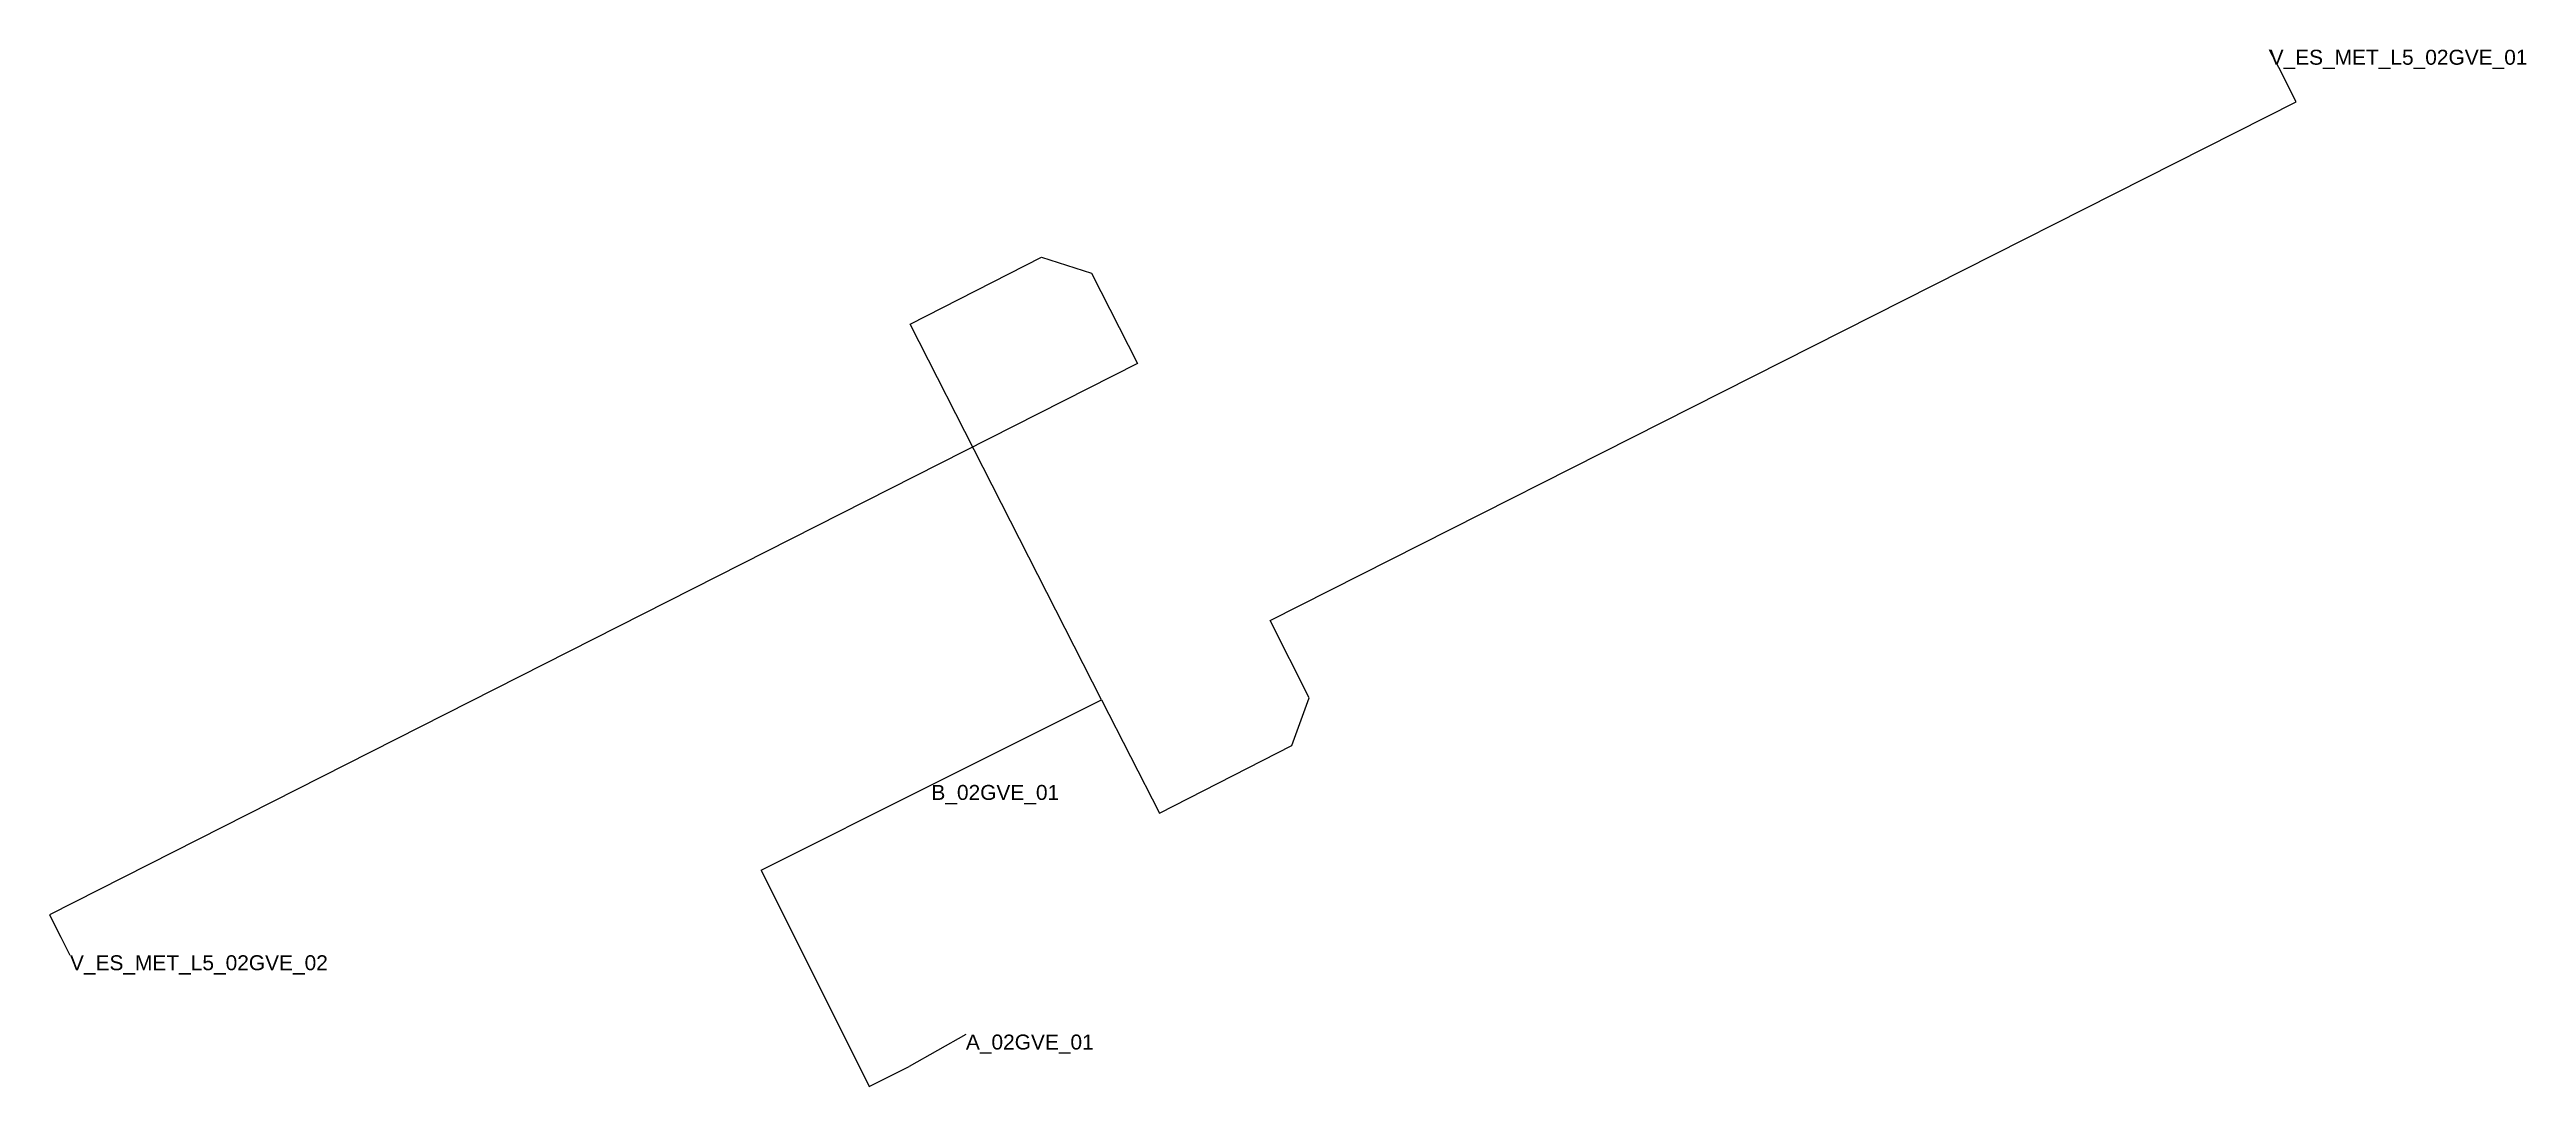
# Model space of a CAD drawing. Header units: metres. Extents: x 422948.8 to 423031.6, y 4578888.1 to 4578922.8.
import ezdxf

# ---------------------------------------------------------------- set-up
doc = ezdxf.new("R2010")
doc.units = ezdxf.units.M
doc.header["$MEASUREMENT"] = 0
for name, color, linetype, lineweight in [('01_A_AccesTren_t', 30, 'Continuous', 0), ('01_C_AccesExt_t', 7, 'Continuous', 0), ('01_I_Ascensor_l', 7, 'Continuous', 0), ('01_I_BarreraTarifaria_t', 7, 'Continuous', 0), ('01_I_Horitzontal_l', 7, 'Continuous', 0), ('01_I_Rampa_l', 7, 'Continuous', 0)]:
    doc.layers.add(name, color=color, linetype=linetype, lineweight=lineweight)
doc.styles.add('Style-Arial', font='arial.ttf')

msp = doc.modelspace()

# ---------------------------------------------------------------- linework, layer by layer
at = {"layer": '01_I_Ascensor_l'}
for p, q in [((422981.939101, 4578915.856315, -10), (422983.609675, 4578915.315813, -20)), ((422990.306984, 4578899.527025, -10), (422990.882578, 4578901.127235, -20)), ((422979.407475, 4578889.869305), (422977.506464, 4578888.798318, -10))]:
    msp.add_line(p, q, dxfattribs=at)
at = {"layer": '01_I_Horitzontal_l'}
for p, q in [((422983.944441, 4578901.056972, -10), (422979.989, 4578908.819886, -10)), ((422978.253612, 4578898.211612, -10), (422983.944441, 4578901.056972, -10)), ((422972.562784, 4578895.366252, -10), (422978.253612, 4578898.211612, -10))]:
    msp.add_line(p, q, dxfattribs=at)
at = {"layer": '01_I_Horitzontal_l', "flags": 128}
for points, elevation in [([(422990.882578, 4578901.127235), (422989.579052, 4578903.705441), (423023.867798, 4578921.041642), (423023.289208, 4578922.186017)], -20), ([(422979.989, 4578908.819886), (422977.544625, 4578913.617197), (422981.939101, 4578915.856315)], -10), ([(422983.609675, 4578915.315813), (422985.138738, 4578912.298954), (422948.776302, 4578893.869025), (422949.155401, 4578893.120747)], -20), ([(422983.944441, 4578901.056972), (422985.874707, 4578897.268646), (422990.306984, 4578899.527025)], -10), ([(422972.562784, 4578895.366252), (422976.178634, 4578888.134415), (422977.506464, 4578888.798318)], -10)]:
    msp.add_lwpolyline(points, dxfattribs=dict(at, elevation=elevation))
at = {"layer": '01_I_Rampa_l'}
for p, q in [((423023.289208, 4578922.186017, -20), (423022.985909, 4578922.78339, -20)), ((422949.155401, 4578893.120747, -20), (422949.459809, 4578892.519896, -20))]:
    msp.add_line(p, q, dxfattribs=at)

# ---------------------------------------------------------------- texts
at = {"layer": '01_A_AccesTren_t', "char_height": 0.5, "attachment_point": 1, "line_spacing_factor": 1.2, "style": 'Style-Arial'}
for s, insert in [('V_ES_MET_L5_02GVE_01', (423022.985909, 4578922.78339, -20)), ('V_ES_MET_L5_02GVE_02', (422949.459809, 4578892.519896, -20))]:
    msp.add_mtext(s, dxfattribs=dict(at, insert=insert))
at = {"layer": '01_C_AccesExt_t', "insert": (422979.407475, 4578889.869305), "char_height": 0.5, "attachment_point": 1, "line_spacing_factor": 1.2, "style": 'Style-Arial'}
msp.add_mtext('A_02GVE_01', dxfattribs=at)
at = {"layer": '01_I_BarreraTarifaria_t', "insert": (422978.253612, 4578898.211612, -10), "char_height": 0.5, "attachment_point": 1, "line_spacing_factor": 1.2, "style": 'Style-Arial'}
msp.add_mtext('B_02GVE_01', dxfattribs=at)

doc.saveas('drawing.dxf')
